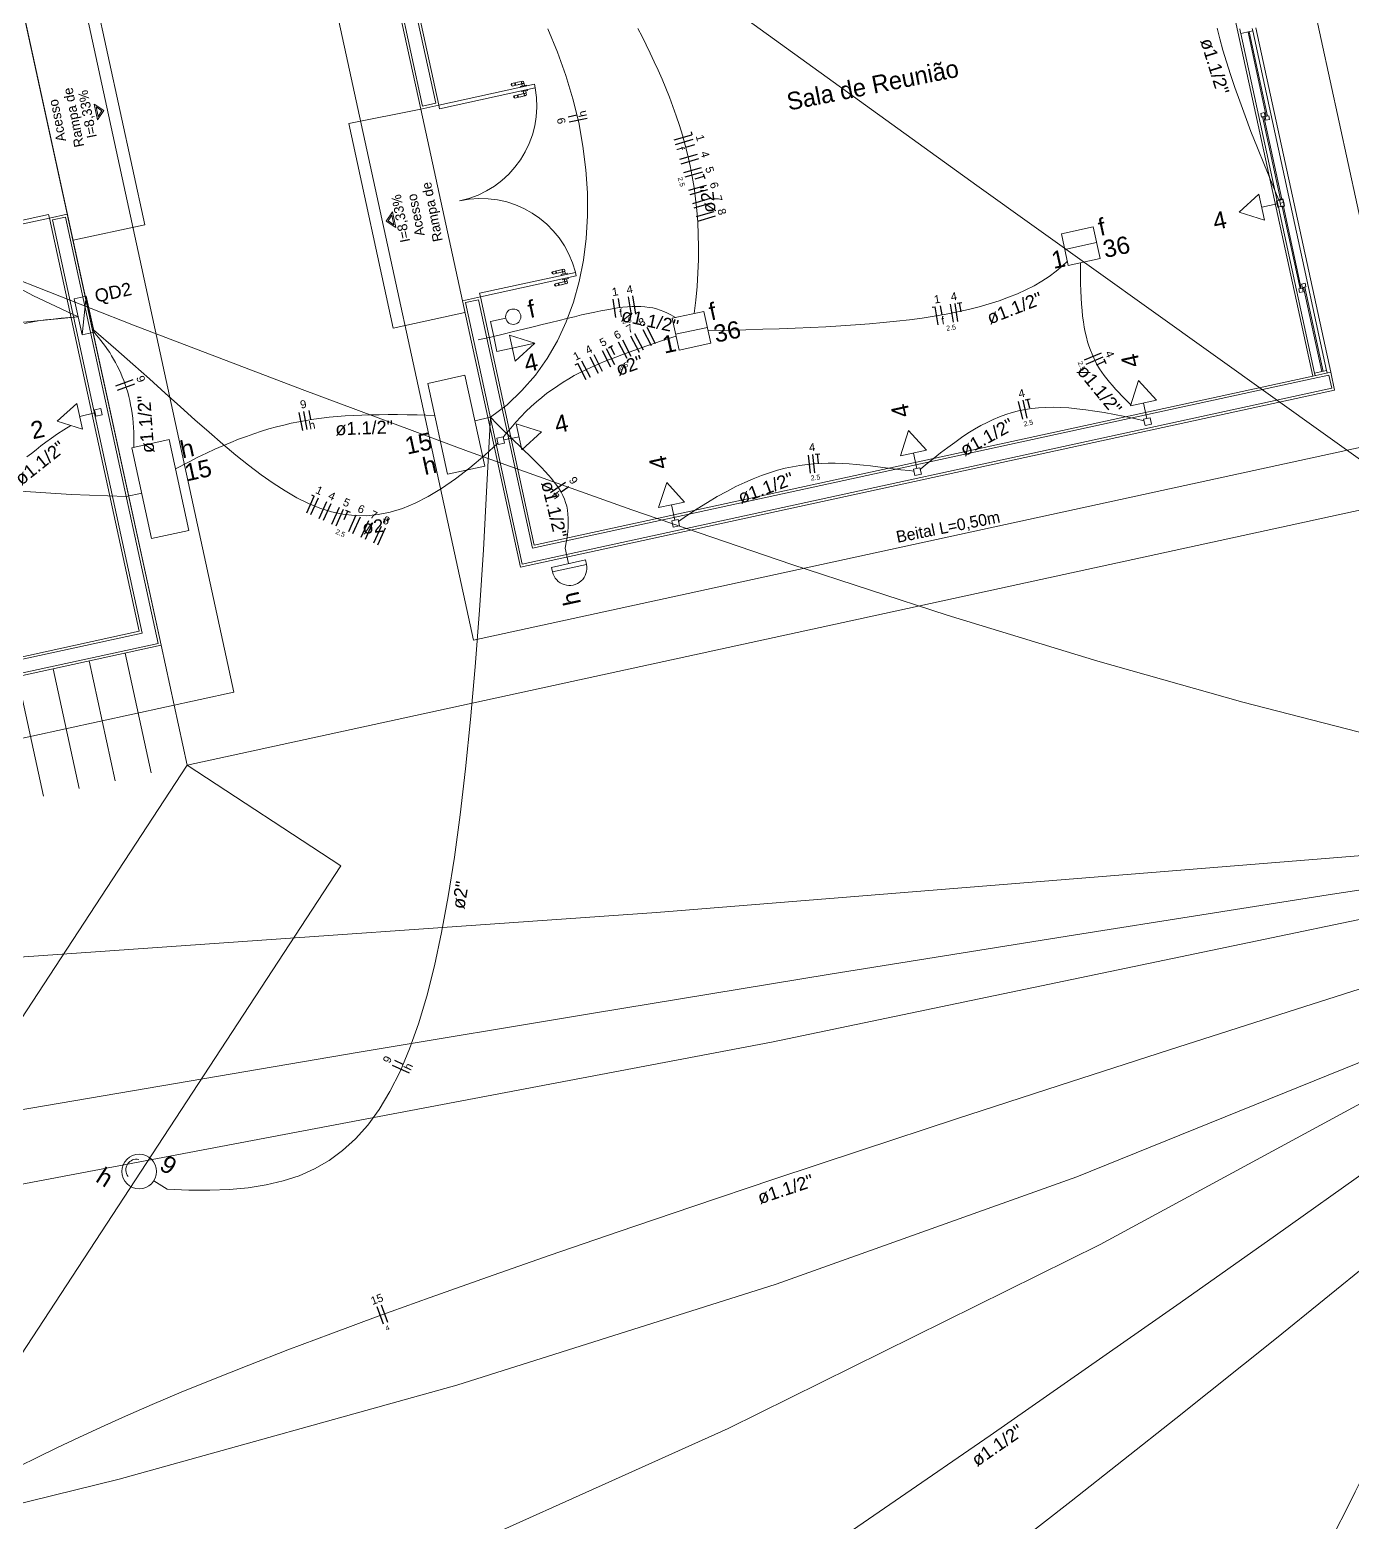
# Model space of a CAD drawing. Header units: millimetres. Extents: x -395 to 1008, y 9 to 692.
# Drawn here: x -38.91 to -28.12, y 34.3 to 46.47 of the extents above; entities that cross this region are included whole.
import ezdxf

# ---------------------------------------------------------------- set-up
doc = ezdxf.new("R2010")
doc.units = ezdxf.units.MM
doc.header["$LTSCALE"] = 0.1
doc.header["$MEASUREMENT"] = 0
for name, color, linetype, lineweight in [('.10 ultra fina', 240, 'Continuous', 5), ('.15', 150, 'Continuous', 15), ('.20', 130, 'Continuous', 5), ('.25', 70, 'Continuous', 5), ('.30', 50, 'Continuous', 5), ('.40 Interno parede', 27, 'Continuous', 5)]:
    doc.layers.add(name, color=color, linetype=linetype, lineweight=lineweight)
doc.styles.add('Arial', font='arial.ttf')
doc.styles.add('MicrosoftHimalaya', font='himalaya.ttf')

# ---------------------------------------------------------------- blocks, each defined once
blk = doc.blocks.new('eeetet')
at = {"layer": '.10 ultra fina', "color": 240, "lineweight": 5}
for p, q in [((665.533, 103.236), (661.613, 121.264)), ((653.991, 119.606), (657.911, 101.578)), ((652.037, 119.182), (655.957, 101.153)), ((655.362, 101.536), (651.655, 118.587)), ((657.481, 105.911), (656.652, 109.722)), ((657.496, 105.935), (656.676, 109.706)), ((663.538, 109.351), (664.149, 106.542)), ((657.163, 107.986), (657.604, 105.958)), ((657.187, 107.97), (657.628, 105.943)), ((654.805, 106.922), (655.23, 104.967)), ((654.257, 106.617), (654.605, 105.017)), ((664.76, 103.733), (664.149, 106.542)), ((664.164, 106.566), (664.169, 106.546)), ((664.173, 106.527), (664.169, 106.546)), ((664.173, 106.527), (664.271, 106.548)), ((664.381, 105.852), (664.232, 106.539)), ((664.391, 105.854), (664.241, 106.542)), ((664.271, 106.548), (664.266, 106.567)), ((664.271, 106.548), (664.873, 103.778)), ((664.296, 106.574), (664.907, 103.764)), ((664.775, 103.756), (664.173, 106.527)), ((658.409, 106.113), (657.628, 105.943)), ((657.634, 105.913), (658.416, 106.083)), ((658.223, 106.119), (658.301, 106.136)), ((658.223, 106.119), (658.227, 106.099)), ((658.227, 106.099), (658.305, 106.116)), ((658.247, 106.124), (658.251, 106.104)), ((658.252, 106.125), (658.256, 106.105)), ((658.272, 106.129), (658.301, 106.136)), ((658.276, 106.11), (658.305, 106.116)), ((658.295, 106.094), (658.343, 106.105)), ((658.296, 106.088), (658.295, 106.094)), ((658.301, 106.136), (658.305, 106.116)), ((658.302, 106.059), (658.304, 106.053)), ((658.304, 106.053), (658.352, 106.063)), ((658.305, 106.116), (658.325, 106.12)), ((658.305, 106.116), (658.309, 106.097)), ((658.322, 106.037), (658.318, 106.056)), ((658.325, 106.12), (658.329, 106.102)), ((658.342, 106.042), (658.338, 106.06)), ((658.345, 106.099), (658.343, 106.105)), ((658.351, 106.069), (658.352, 106.063)), ((658.416, 106.083), (658.409, 106.113)), ((654.844, 105.823), (654.816, 105.95)), ((654.816, 105.95), (654.894, 105.9)), ((654.832, 105.928), (654.879, 105.897)), ((654.849, 105.85), (654.832, 105.928)), ((657.628, 105.943), (657.481, 105.911)), ((657.604, 105.958), (657.496, 105.935)), ((657.628, 105.943), (657.634, 105.913)), ((658.244, 106.02), (658.322, 106.037)), ((658.248, 106.001), (658.244, 106.02)), ((658.248, 106.001), (658.327, 106.018)), ((658.273, 106.006), (658.269, 106.026)), ((658.278, 106.007), (658.273, 106.027)), ((658.293, 106.031), (658.322, 106.037)), ((658.297, 106.011), (658.327, 106.018)), ((658.322, 106.037), (658.342, 106.042)), ((658.327, 106.018), (658.322, 106.037)), ((654.894, 105.9), (654.844, 105.823)), ((654.879, 105.897), (654.849, 105.85)), ((657.481, 105.911), (656.893, 105.792)), ((657.481, 105.911), (657.821, 104.347)), ((664.335, 105.876), (664.364, 105.882)), ((664.341, 105.846), (664.335, 105.876)), ((664.371, 105.853), (664.341, 105.846)), ((664.351, 105.849), (664.498, 105.174)), ((664.361, 105.851), (664.508, 105.176)), ((664.364, 105.882), (664.371, 105.853)), ((664.401, 105.856), (664.371, 105.849)), ((664.371, 105.849), (664.378, 105.82)), ((664.378, 105.82), (664.407, 105.826)), ((664.407, 105.826), (664.401, 105.856)), ((656.893, 105.792), (657.256, 104.122)), ((657.25, 105.072), (657.2, 104.995)), ((657.278, 104.945), (657.25, 105.072)), ((664.517, 105.178), (664.488, 105.172)), ((664.488, 105.172), (664.494, 105.142)), ((664.494, 105.142), (664.524, 105.149)), ((664.494, 105.142), (664.524, 105.149)), ((664.501, 105.113), (664.494, 105.142)), ((664.53, 105.119), (664.501, 105.113)), ((664.656, 104.446), (664.511, 105.115)), ((664.524, 105.149), (664.517, 105.178)), ((664.666, 104.448), (664.52, 105.117)), ((664.524, 105.149), (664.53, 105.119)), ((654.444, 105.051), (653.663, 104.881)), ((653.669, 104.852), (654.451, 105.022)), ((654.451, 105.022), (654.444, 105.051)), ((654.597, 105.053), (654.451, 105.022)), ((654.451, 105.022), (655.184, 101.65)), ((654.582, 105.03), (654.475, 105.006)), ((654.475, 105.006), (655.208, 101.635)), ((655.338, 101.551), (654.582, 105.03)), ((655.362, 101.536), (654.597, 105.053)), ((655.23, 104.967), (654.644, 104.84)), ((657.2, 104.995), (657.278, 104.945)), ((657.245, 105.045), (657.214, 104.998)), ((657.214, 104.998), (657.262, 104.967)), ((657.262, 104.967), (657.245, 105.045)), ((658.556, 104.584), (658.635, 104.601)), ((658.556, 104.584), (658.561, 104.565)), ((658.581, 104.59), (658.585, 104.57)), ((658.586, 104.591), (658.59, 104.571)), ((658.605, 104.595), (658.635, 104.601)), ((658.635, 104.601), (658.639, 104.582)), ((658.639, 104.582), (658.658, 104.586)), ((658.658, 104.586), (658.662, 104.568)), ((657.961, 104.408), (658.743, 104.578)), ((658.749, 104.549), (657.968, 104.379)), ((658.561, 104.565), (658.639, 104.582)), ((658.578, 104.486), (658.656, 104.503)), ((658.582, 104.467), (658.578, 104.486)), ((658.582, 104.467), (658.66, 104.484)), ((658.606, 104.472), (658.602, 104.492)), ((658.611, 104.473), (658.607, 104.493)), ((658.609, 104.576), (658.639, 104.582)), ((658.627, 104.497), (658.656, 104.503)), ((658.628, 104.56), (658.677, 104.571)), ((658.63, 104.554), (658.628, 104.56)), ((658.631, 104.477), (658.66, 104.484)), ((658.636, 104.524), (658.637, 104.519)), ((658.637, 104.519), (658.686, 104.529)), ((658.639, 104.582), (658.643, 104.563)), ((658.656, 104.503), (658.652, 104.522)), ((658.656, 104.503), (658.675, 104.507)), ((658.66, 104.484), (658.656, 104.503)), ((658.675, 104.507), (658.671, 104.526)), ((658.678, 104.564), (658.677, 104.571)), ((658.685, 104.535), (658.686, 104.529)), ((658.743, 104.578), (658.749, 104.549)), ((664.668, 104.483), (664.698, 104.49)), ((664.675, 104.454), (664.668, 104.483)), ((664.698, 104.49), (664.704, 104.46)), ((657.821, 104.347), (657.968, 104.379)), ((658.294, 102.173), (657.821, 104.347)), ((657.845, 104.332), (657.952, 104.355)), ((657.952, 104.355), (658.393, 102.328)), ((657.968, 104.379), (657.961, 104.408)), ((657.968, 104.379), (658.408, 102.352)), ((664.676, 104.45), (664.646, 104.444)), ((664.646, 104.444), (664.653, 104.414)), ((664.653, 104.414), (664.682, 104.421)), ((664.704, 104.46), (664.675, 104.454)), ((664.682, 104.421), (664.676, 104.45)), ((664.685, 104.456), (664.834, 103.769)), ((664.694, 104.458), (664.844, 103.771)), ((657.256, 104.122), (657.842, 104.25)), ((658.309, 102.197), (657.845, 104.332)), ((658.408, 102.352), (664.76, 103.733)), ((664.76, 103.733), (664.907, 103.764)), ((664.764, 103.713), (664.891, 103.741)), ((664.775, 103.756), (664.873, 103.778)), ((664.775, 103.756), (664.78, 103.737)), ((664.873, 103.778), (664.877, 103.758)), ((664.891, 103.741), (664.915, 103.633)), ((664.907, 103.764), (664.938, 103.618)), ((664.938, 103.618), (658.294, 102.173)), ((664.915, 103.633), (658.309, 102.197)), ((658.393, 102.328), (664.764, 103.713)), ((657.911, 101.578), (665.533, 103.236)), ((655.575, 100.558), (666.128, 102.853)), ((655.184, 101.65), (645.266, 99.494)), ((655.208, 101.635), (645.29, 99.479)), ((645.313, 99.371), (655.338, 101.551)), ((645.298, 99.347), (655.362, 101.536)), ((655.069, 101.472), (655.282, 100.495)), ((655.362, 101.536), (655.575, 100.558)), ((654.483, 101.344), (654.695, 100.367)), ((654.776, 101.408), (654.988, 100.431)), ((654.19, 101.281), (654.402, 100.304)), ((655.957, 101.153), (644.916, 98.752)), ((655.575, 100.558), (648.182, 89.264)), ((655.575, 100.558), (656.83, 99.738)), ((656.83, 99.738), (648.615, 87.187))]:
    blk.add_line(p, q, dxfattribs=at)
for centre in [(658.313, 106.128), (658.334, 106.03), (658.646, 104.594), (658.668, 104.496)]:
    blk.add_circle(centre, 0.01, dxfattribs=at)
for centre, radius, start, end in [((657.634, 105.939), 0.795, 281.8603, 10.4854), ((658.225, 106.109), 0.00749, 102.2675, 282.2675), ((658.246, 106.011), 0.00749, 102.2675, 282.2675), ((657.972, 104.386), 0.795, 14.0497, 102.6747), ((658.558, 104.575), 0.00749, 102.2675, 282.2675), ((658.58, 104.476), 0.00749, 102.2675, 282.2675), ((652.557, 100.834), 14, 270.1186, 0.4929), ((652.557, 100.834), 16.5, 270.1186, 0.4929)]:
    blk.add_arc(centre, radius, start, end, dxfattribs=at)
at = {"layer": '.10 ultra fina', "color": 240, "lineweight": 5, "line_spacing_factor": 0.9, "style": 'MicrosoftHimalaya'}
for s, insert, char_height, width, attachment_point, rotation in [('Sala de Reunião', (660.485, 105.896), 0.144, 1.74121, 7, 11.2657), ('Rampa de', (654.662, 106.097), 0.08, 0.60391, 9, 101.265), ('I=8,33%', (654.776, 106.074), 0.08, 0.52202, 9, 101.265), ('Acesso', (654.52, 105.997), 0.08, 0.43325, 9, 101.265), ('I=8,33%', (657.332, 105.223), 0.08, 0.52202, 9, 101.265), ('Acesso', (657.447, 105.226), 0.08, 0.43325, 9, 101.265), ('Rampa de', (657.588, 105.326), 0.08, 0.60391, 9, 101.265), ('Beital L=0,50m', (661.375, 102.354), 0.096, 1.10437, 7, 11.2657)]:
    blk.add_mtext(s, dxfattribs=dict(at, insert=insert, char_height=char_height, width=width, attachment_point=attachment_point, rotation=rotation))

msp = doc.modelspace()

# ---------------------------------------------------------------- linework, layer by layer
at = {"layer": '.15', "color": 150, "lineweight": 15}
for p, q in [((-29.04, 44.983), (-28.879, 45.129)), ((-28.879, 45.129), (-28.833, 44.917)), ((-28.856, 45.023), (-28.731, 45.05)), ((-28.737, 45.076), (-28.685, 45.087)), ((-28.726, 45.024), (-28.737, 45.076)), ((-28.685, 45.087), (-28.674, 45.035)), ((-28.833, 44.917), (-29.04, 44.983)), ((-28.674, 45.035), (-28.726, 45.024)), ((-30.491, 44.807), (-30.232, 44.863)), ((-30.491, 44.807), (-30.435, 44.548)), ((-30.232, 44.863), (-30.176, 44.604)), ((-30.463, 44.678), (-30.204, 44.734)), ((-30.435, 44.548), (-30.176, 44.604)), ((-38.449, 44.297), (-38.547, 44.275)), ((-38.547, 44.275), (-38.483, 43.981)), ((-38.449, 44.297), (-38.483, 43.981)), ((-38.449, 44.297), (-38.385, 44.003)), ((-35.025, 44.117), (-35.15, 44.09)), ((-35.123, 43.968), (-35.15, 44.09)), ((-33.667, 44.117), (-33.408, 44.173)), ((-33.667, 44.117), (-33.61, 43.858)), ((-33.408, 44.173), (-33.351, 43.914)), ((-38.385, 44.003), (-38.483, 43.981)), ((-35.123, 43.968), (-35.249, 43.94)), ((-35.123, 43.968), (-35.097, 43.846)), ((-34.789, 43.913), (-34.995, 43.979)), ((-34.995, 43.979), (-34.949, 43.767)), ((-33.639, 43.987), (-33.38, 44.043)), ((-34.972, 43.873), (-35.097, 43.846)), ((-34.789, 43.913), (-34.972, 43.873)), ((-34.949, 43.767), (-34.789, 43.913)), ((-33.61, 43.858), (-33.351, 43.914)), ((-35.662, 43.586), (-35.358, 43.652)), ((-35.196, 42.911), (-35.358, 43.652)), ((-29.927, 43.402), (-29.861, 43.609)), ((-29.861, 43.609), (-29.715, 43.448)), ((-35.501, 42.845), (-35.662, 43.586)), ((-38.685, 43.278), (-38.525, 43.423)), ((-38.525, 43.423), (-38.479, 43.212)), ((-38.502, 43.317), (-38.377, 43.345)), ((-38.382, 43.371), (-38.33, 43.382)), ((-38.371, 43.319), (-38.382, 43.371)), ((-38.33, 43.382), (-38.319, 43.33)), ((-29.715, 43.448), (-29.927, 43.402)), ((-29.821, 43.425), (-29.794, 43.3)), ((-38.479, 43.212), (-38.685, 43.278)), ((-38.319, 43.33), (-38.371, 43.319)), ((-35.277, 43.281), (-35.151, 43.309)), ((-34.939, 43.257), (-34.733, 43.191)), ((-34.893, 43.045), (-34.939, 43.257)), ((-29.82, 43.295), (-29.768, 43.306)), ((-29.808, 43.243), (-29.82, 43.295)), ((-29.757, 43.254), (-29.808, 43.243)), ((-29.768, 43.306), (-29.757, 43.254)), ((-37.773, 43.127), (-38.077, 43.061)), ((-37.773, 43.127), (-37.612, 42.386)), ((-35.099, 43.138), (-35.047, 43.15)), ((-35.087, 43.087), (-35.099, 43.138)), ((-35.047, 43.15), (-35.036, 43.098)), ((-34.916, 43.151), (-35.041, 43.124)), ((-34.733, 43.191), (-34.893, 43.045)), ((-31.804, 42.994), (-31.738, 43.201)), ((-31.738, 43.201), (-31.592, 43.04)), ((-38.077, 43.061), (-37.916, 42.319)), ((-35.036, 43.098), (-35.087, 43.087)), ((-31.592, 43.04), (-31.804, 42.994)), ((-31.698, 43.017), (-31.671, 42.892)), ((-35.501, 42.845), (-35.196, 42.911)), ((-31.697, 42.887), (-31.645, 42.898)), ((-31.686, 42.835), (-31.697, 42.887)), ((-31.645, 42.898), (-31.634, 42.846)), ((-33.778, 42.572), (-33.712, 42.778)), ((-33.712, 42.778), (-33.567, 42.618)), ((-31.634, 42.846), (-31.686, 42.835)), ((-37.996, 42.69), (-38.122, 42.663)), ((-33.567, 42.618), (-33.778, 42.572)), ((-33.673, 42.595), (-33.645, 42.47)), ((-37.612, 42.386), (-37.916, 42.319)), ((-33.671, 42.465), (-33.619, 42.476)), ((-33.66, 42.413), (-33.671, 42.465)), ((-33.608, 42.424), (-33.66, 42.413)), ((-33.619, 42.476), (-33.608, 42.424)), ((-34.375, 42.146), (-34.651, 42.085)), ((-34.513, 42.116), (-34.54, 42.241)), ((-34.375, 42.146), (-34.367, 42.108)), ((-34.651, 42.085), (-34.643, 42.048)), ((-34.367, 42.108), (-34.643, 42.048)), ((-34.367, 42.108), (-34.643, 42.048)), ((-37.897, 37.081), (-37.788, 37.012))]:
    msp.add_line(p, q, dxfattribs=at)
for centre, radius in [((-34.964, 44.13), 0.0625), ((-38.016, 37.156), 0.141)]:
    msp.add_circle(centre, radius, dxfattribs=at)
for centre, radius, start, end in [((-34.505, 42.078), 0.141, 192.2674, 12.2676), ((-38.037, 37.169), 0.0881, 78.0662, 217.4364)]:
    msp.add_arc(centre, radius, start, end, dxfattribs=at)
at = {"layer": '.20', "color": 130, "lineweight": 20}
for points in [[(-90.162, 91.695), (-88.231, 89.862), (-86.119, 87.913), (-83.803, 85.832), (-81.257, 83.604), (-78.458, 81.216), (-75.381, 78.651), (-72.002, 75.895), (-68.297, 72.934), (-64.241, 69.752), (-59.81, 66.335), (-54.98, 62.668), (-49.726, 58.736), (-44.025, 54.524), (-37.852, 50.017), (-31.182, 45.201), (-23.992, 40.061)], [(-27.879, 40.695), (-29.01, 40.985), (-30.193, 41.319), (-31.422, 41.695), (-32.692, 42.108), (-33.997, 42.554), (-35.33, 43.031), (-36.687, 43.535), (-38.062, 44.061), (-39.448, 44.606), (-40.839, 45.167), (-42.231, 45.739), (-43.618, 46.32), (-44.992, 46.904), (-46.35, 47.489), (-47.684, 48.072), (-48.99, 48.647), (-50.261, 49.212), (-51.492, 49.762), (-52.676, 50.295), (-53.809, 50.807), (-54.883, 51.293), (-55.895, 51.75)], [(-35.151, 43.309), (-35.015, 43.412), (-34.893, 43.527), (-34.783, 43.653), (-34.686, 43.789), (-34.602, 43.934), (-34.531, 44.088), (-34.472, 44.249), (-34.425, 44.417), (-34.39, 44.59), (-34.368, 44.769), (-34.357, 44.953), (-34.358, 45.14), (-34.371, 45.329), (-34.395, 45.521), (-34.43, 45.713), (-34.477, 45.906), (-34.534, 46.098), (-34.602, 46.289), (-34.681, 46.478)], [(-33.947, 46.482), (-33.913, 46.415), (-33.88, 46.348), (-33.846, 46.279), (-33.814, 46.21), (-33.781, 46.14), (-33.75, 46.068), (-33.719, 45.995), (-33.69, 45.922), (-33.661, 45.846), (-33.634, 45.769), (-33.608, 45.691), (-33.584, 45.611), (-33.561, 45.529), (-33.54, 45.446), (-33.521, 45.36), (-33.504, 45.273), (-33.489, 45.183), (-33.476, 45.091), (-33.466, 44.997), (-33.458, 44.9), (-33.454, 44.801), (-33.452, 44.699), (-33.453, 44.595), (-33.457, 44.488), (-33.464, 44.377), (-33.475, 44.264), (-33.488, 44.155)], [(-29.221, 46.483), (-29.199, 46.396), (-29.173, 46.305), (-29.144, 46.209), (-29.112, 46.107), (-29.076, 46), (-29.036, 45.887), (-28.992, 45.768), (-28.944, 45.641), (-28.892, 45.507), (-28.834, 45.365), (-28.772, 45.215), (-28.716, 45.081)], [(-33.374, 44.018), (-33.204, 44.021), (-33.065, 44.024), (-32.928, 44.028), (-32.794, 44.032), (-32.664, 44.037), (-32.536, 44.042), (-32.412, 44.048), (-32.29, 44.055), (-32.172, 44.063), (-32.057, 44.072), (-31.945, 44.082), (-31.836, 44.093), (-31.73, 44.105), (-31.628, 44.119), (-31.528, 44.134), (-31.432, 44.151), (-31.339, 44.169), (-31.25, 44.189), (-31.163, 44.211), (-31.08, 44.234), (-31, 44.26), (-30.923, 44.288), (-30.85, 44.317), (-30.78, 44.349), (-30.714, 44.383), (-30.65, 44.42), (-30.591, 44.459), (-30.534, 44.5), (-30.481, 44.545), (-30.442, 44.582)], [(-30.336, 44.57), (-30.336, 44.465), (-30.335, 44.402), (-30.333, 44.342), (-30.331, 44.285), (-30.327, 44.232), (-30.323, 44.181), (-30.318, 44.133), (-30.311, 44.087), (-30.304, 44.044), (-30.296, 44.003), (-30.287, 43.964), (-30.277, 43.926), (-30.266, 43.891), (-30.254, 43.857), (-30.241, 43.824), (-30.227, 43.793), (-30.212, 43.763), (-30.196, 43.733), (-30.179, 43.705), (-30.16, 43.677), (-30.141, 43.649), (-30.12, 43.622), (-30.098, 43.595), (-30.075, 43.568), (-30.05, 43.54), (-30.025, 43.513), (-29.998, 43.484), (-29.97, 43.456), (-29.94, 43.426), (-29.924, 43.41)], [(-38.515, 44.128), (-38.878, 44.3), (-39.222, 44.483)], [(-35.124, 43.969), (-35.047, 43.988), (-34.961, 44.008), (-34.88, 44.028), (-34.802, 44.047), (-34.728, 44.065), (-34.657, 44.083), (-34.59, 44.1), (-34.526, 44.115), (-34.465, 44.13), (-34.407, 44.144), (-34.352, 44.156), (-34.299, 44.168), (-34.249, 44.178), (-34.201, 44.187), (-34.156, 44.195), (-34.113, 44.202), (-34.071, 44.207), (-34.032, 44.211), (-33.994, 44.213), (-33.958, 44.214), (-33.923, 44.213), (-33.889, 44.211), (-33.856, 44.206), (-33.825, 44.201), (-33.794, 44.193), (-33.764, 44.184), (-33.735, 44.172), (-33.706, 44.159), (-33.677, 44.144), (-33.641, 44.122)], [(-39.547, 44.027), (-38.515, 44.128)], [(-38.515, 44.128), (-38.586, 44.124), (-38.654, 44.118), (-38.719, 44.111), (-38.781, 44.104), (-38.84, 44.095), (-38.897, 44.085), (-38.951, 44.074)], [(-38.39, 44.022), (-38.208, 43.866), (-38.068, 43.742), (-37.933, 43.622), (-37.804, 43.506), (-37.68, 43.395), (-37.561, 43.288), (-37.446, 43.187), (-37.335, 43.091), (-37.228, 43.001), (-37.124, 42.918), (-37.022, 42.841), (-36.923, 42.771), (-36.826, 42.708), (-36.73, 42.653), (-36.635, 42.606), (-36.541, 42.568), (-36.448, 42.539), (-36.354, 42.518), (-36.259, 42.507), (-36.164, 42.506), (-36.067, 42.516), (-35.969, 42.535), (-35.868, 42.566), (-35.765, 42.608), (-35.658, 42.662), (-35.549, 42.728), (-35.435, 42.806), (-35.317, 42.897), (-35.195, 43.001), (-35.09, 43.097)], [(-38.385, 44.003), (-38.368, 43.983), (-38.348, 43.96), (-38.329, 43.937), (-38.31, 43.912), (-38.292, 43.888), (-38.275, 43.863), (-38.257, 43.837), (-38.241, 43.81), (-38.225, 43.784), (-38.209, 43.756), (-38.195, 43.728), (-38.18, 43.699), (-38.167, 43.67), (-38.154, 43.639), (-38.142, 43.609), (-38.131, 43.577), (-38.12, 43.545), (-38.11, 43.513), (-38.101, 43.48), (-38.093, 43.446), (-38.086, 43.411), (-38.079, 43.375), (-38.073, 43.339), (-38.069, 43.303), (-38.065, 43.265), (-38.062, 43.227), (-38.06, 43.188), (-38.059, 43.149), (-38.06, 43.108), (-38.061, 43.064)], [(-35.046, 43.145), (-35.026, 43.171), (-34.985, 43.221), (-34.944, 43.269), (-34.902, 43.314), (-34.86, 43.357), (-34.818, 43.397), (-34.775, 43.435), (-34.732, 43.471), (-34.689, 43.505), (-34.645, 43.537), (-34.601, 43.567), (-34.557, 43.596), (-34.511, 43.623), (-34.466, 43.649), (-34.419, 43.674), (-34.373, 43.697), (-34.325, 43.719), (-34.277, 43.741), (-34.228, 43.762), (-34.179, 43.782), (-34.128, 43.801), (-34.077, 43.82), (-34.025, 43.839), (-33.973, 43.857), (-33.919, 43.876), (-33.865, 43.894), (-33.809, 43.913), (-33.753, 43.932), (-33.696, 43.951), (-33.635, 43.971)], [(-29.817, 43.281), (-29.883, 43.296), (-29.973, 43.315), (-30.059, 43.332), (-30.141, 43.347), (-30.219, 43.36), (-30.293, 43.371), (-30.364, 43.379), (-30.431, 43.386), (-30.496, 43.389), (-30.559, 43.391), (-30.619, 43.39), (-30.677, 43.387), (-30.733, 43.381), (-30.788, 43.373), (-30.841, 43.362), (-30.894, 43.348), (-30.945, 43.332), (-30.996, 43.314), (-31.047, 43.292), (-31.098, 43.268), (-31.149, 43.241), (-31.201, 43.211), (-31.254, 43.179), (-31.307, 43.143), (-31.362, 43.104), (-31.418, 43.063), (-31.477, 43.018), (-31.537, 42.971), (-31.6, 42.92), (-31.642, 42.885)], [(-38.932, 42.986), (-38.896, 43.014), (-38.858, 43.044), (-38.819, 43.075), (-38.777, 43.107), (-38.732, 43.14), (-38.684, 43.173), (-38.632, 43.206), (-38.573, 43.242)], [(-37.788, 37.012), (-37.611, 37.005), (-37.441, 37.004), (-37.28, 37.01), (-37.126, 37.024), (-36.98, 37.047), (-36.842, 37.079), (-36.71, 37.122), (-36.585, 37.177), (-36.467, 37.245), (-36.356, 37.327), (-36.25, 37.423), (-36.151, 37.534), (-36.058, 37.663), (-35.97, 37.808), (-35.887, 37.973), (-35.81, 38.156), (-35.738, 38.36), (-35.67, 38.586), (-35.607, 38.834), (-35.549, 39.105), (-35.494, 39.4), (-35.443, 39.721), (-35.396, 40.067), (-35.353, 40.441), (-35.312, 40.843), (-35.275, 41.274), (-35.24, 41.736), (-35.208, 42.228), (-35.179, 42.752), (-35.151, 43.309)], [(-37.721, 42.889), (-37.608, 42.947), (-37.537, 42.983), (-37.468, 43.016), (-37.4, 43.048), (-37.334, 43.077), (-37.269, 43.104), (-37.205, 43.13), (-37.142, 43.153), (-37.08, 43.175), (-37.019, 43.195), (-36.958, 43.214), (-36.897, 43.231), (-36.836, 43.246), (-36.776, 43.26), (-36.715, 43.272), (-36.653, 43.283), (-36.592, 43.293), (-36.529, 43.301), (-36.466, 43.309), (-36.402, 43.315), (-36.336, 43.32), (-36.269, 43.324), (-36.2, 43.327), (-36.13, 43.329), (-36.058, 43.33), (-35.984, 43.331), (-35.908, 43.331), (-35.829, 43.33), (-35.748, 43.329), (-35.605, 43.325)], [(-35.151, 43.309), (-35.099, 43.256), (-35.049, 43.207), (-35.001, 43.16), (-34.956, 43.116), (-34.913, 43.075), (-34.873, 43.036), (-34.834, 42.999), (-34.799, 42.964), (-34.765, 42.931), (-34.733, 42.899), (-34.704, 42.868), (-34.677, 42.838), (-34.652, 42.81), (-34.629, 42.781), (-34.609, 42.754), (-34.59, 42.726), (-34.574, 42.698), (-34.559, 42.67), (-34.547, 42.642), (-34.537, 42.613), (-34.528, 42.583), (-34.522, 42.552), (-34.518, 42.52), (-34.515, 42.486), (-34.515, 42.451), (-34.516, 42.414), (-34.519, 42.374), (-34.524, 42.332), (-34.531, 42.288), (-34.54, 42.241)], [(-31.693, 42.869), (-31.733, 42.874), (-31.8, 42.881), (-31.864, 42.889), (-31.927, 42.897), (-31.988, 42.905), (-32.048, 42.912), (-32.107, 42.918), (-32.165, 42.924), (-32.223, 42.929), (-32.28, 42.932), (-32.337, 42.934), (-32.394, 42.935), (-32.451, 42.933), (-32.508, 42.93), (-32.566, 42.925), (-32.625, 42.917), (-32.685, 42.906), (-32.746, 42.893), (-32.808, 42.877), (-32.872, 42.857), (-32.937, 42.834), (-33.005, 42.808), (-33.074, 42.778), (-33.147, 42.744), (-33.221, 42.705), (-33.299, 42.663), (-33.379, 42.615), (-33.462, 42.563), (-33.549, 42.506), (-33.616, 42.46)], [(-38.122, 42.663), (-38.572, 42.678), (-38.985, 42.706)], [(-90.929, 38.518), (-85.632, 38.039), (-79.856, 37.731), (-73.578, 37.59), (-66.772, 37.612), (-59.416, 37.794), (-51.484, 38.134), (-42.952, 38.627), (-33.796, 39.27), (-23.992, 40.061)], [(-90.412, 32.78), (-85.747, 32.507), (-80.697, 32.43), (-75.242, 32.558), (-69.361, 32.902), (-63.034, 33.472), (-56.24, 34.277), (-48.96, 35.329), (-41.172, 36.636), (-32.856, 38.21), (-23.992, 40.061)], [(-88.83, 29.854), (-84.651, 29.816), (-80.534, 29.838), (-76.485, 29.92), (-72.51, 30.061), (-68.615, 30.261), (-64.806, 30.52), (-61.089, 30.836), (-57.471, 31.211), (-53.958, 31.642), (-50.556, 32.131), (-47.271, 32.676), (-44.109, 33.277), (-41.077, 33.934), (-38.18, 34.646), (-35.425, 35.414), (-32.818, 36.236), (-30.365, 37.112), (-28.072, 38.041), (-25.946, 39.025), (-23.992, 40.061)], [(-23.992, 40.061), (-26.188, 39.736), (-28.315, 39.412), (-30.377, 39.088), (-32.379, 38.766), (-34.326, 38.446), (-36.222, 38.129), (-38.071, 37.815), (-39.878, 37.506), (-41.648, 37.202), (-43.385, 36.904), (-45.094, 36.613), (-46.779, 36.328), (-48.445, 36.052), (-50.096, 35.784), (-51.736, 35.526), (-53.372, 35.278), (-55.006, 35.041), (-56.643, 34.815)], [(-56.333, 27.858), (-53.546, 28.372), (-50.731, 28.978), (-47.888, 29.687), (-45.016, 30.505), (-42.113, 31.443), (-39.178, 32.508), (-36.211, 33.711), (-33.21, 35.058), (-30.174, 36.56), (-27.102, 38.225), (-23.992, 40.061)], [(-32.624, 33.937), (-31.848, 34.468), (-31.073, 35.003), (-30.298, 35.542), (-29.522, 36.085), (-28.744, 36.634), (-27.964, 37.189), (-27.18, 37.749), (-26.392, 38.317), (-25.598, 38.891), (-24.799, 39.472), (-23.992, 40.061)], [(-23.992, 40.061), (-24.213, 39.787), (-24.524, 39.453), (-24.92, 39.063), (-25.395, 38.621), (-25.942, 38.132), (-26.556, 37.6), (-27.23, 37.031), (-27.959, 36.428), (-28.736, 35.797), (-29.556, 35.142), (-30.411, 34.467), (-31.297, 33.777)], [(-38.999, 34.748), (-38.844, 34.825), (-38.682, 34.904), (-38.51, 34.986), (-38.326, 35.071), (-38.128, 35.16), (-37.911, 35.255), (-37.673, 35.355), (-37.411, 35.462), (-37.122, 35.576), (-36.804, 35.7), (-36.452, 35.832), (-36.066, 35.975), (-35.641, 36.129), (-35.175, 36.294), (-34.664, 36.473), (-34.107, 36.665), (-33.499, 36.871), (-32.838, 37.093), (-32.122, 37.33), (-31.347, 37.585), (-30.51, 37.858), (-29.609, 38.149), (-28.64, 38.46), (-27.601, 38.791)]]:
    msp.add_lwpolyline(points, dxfattribs=at)
at = {"layer": '.25', "color": 70, "lineweight": 25}
for p, q in [((-34.444, 45.775), (-34.517, 45.759)), ((-34.361, 45.747), (-34.507, 45.716)), ((-33.65, 45.572), (-33.506, 45.614)), ((-33.64, 45.536), (-33.496, 45.578)), ((-33.555, 45.514), (-33.483, 45.535)), ((-33.513, 45.638), (-33.506, 45.614)), ((-33.604, 45.414), (-33.46, 45.456)), ((-33.594, 45.378), (-33.45, 45.42)), ((-33.573, 45.306), (-33.429, 45.348)), ((-33.562, 45.27), (-33.418, 45.312)), ((-33.413, 45.295), (-33.402, 45.257)), ((-33.531, 45.162), (-33.387, 45.204)), ((-33.48, 45.255), (-33.408, 45.276)), ((-33.52, 45.126), (-33.376, 45.168)), ((-33.499, 45.054), (-33.355, 45.096)), ((-33.489, 45.018), (-33.345, 45.06)), ((-33.468, 44.946), (-33.324, 44.988)), ((-33.457, 44.91), (-33.313, 44.952)), ((-34.126, 44.124), (-34.149, 44.272)), ((-34.093, 44.205), (-34.105, 44.279)), ((-34, 44.145), (-34.024, 44.293)), ((-33.963, 44.151), (-33.987, 44.299)), ((-31.547, 44.207), (-31.522, 44.211)), ((-31.498, 44.063), (-31.522, 44.211)), ((-31.465, 44.144), (-31.478, 44.218)), ((-31.372, 44.084), (-31.396, 44.232)), ((-31.335, 44.09), (-31.359, 44.238)), ((-31.342, 44.24), (-31.303, 44.247)), ((-31.31, 44.17), (-31.322, 44.244)), ((-33.935, 43.839), (-34.004, 43.972)), ((-33.902, 43.856), (-33.971, 43.99)), ((-33.835, 43.891), (-33.904, 44.024)), ((-33.802, 43.908), (-33.871, 44.041)), ((-34.168, 43.719), (-34.237, 43.852)), ((-34.135, 43.736), (-34.204, 43.869)), ((-34.188, 43.877), (-34.153, 43.896)), ((-34.136, 43.82), (-34.171, 43.886)), ((-34.035, 43.788), (-34.104, 43.921)), ((-34.002, 43.805), (-34.071, 43.938)), ((-30.303, 43.778), (-30.165, 43.836)), ((-34.459, 43.737), (-34.437, 43.749)), ((-34.368, 43.616), (-34.437, 43.749)), ((-34.335, 43.633), (-34.404, 43.766)), ((-34.268, 43.667), (-34.337, 43.8)), ((-34.235, 43.684), (-34.304, 43.818)), ((-30.289, 43.743), (-30.15, 43.802)), ((-30.205, 43.738), (-30.136, 43.767)), ((-30.144, 43.786), (-30.128, 43.749)), ((-38.206, 43.565), (-38.065, 43.618)), ((-38.192, 43.53), (-38.052, 43.583)), ((-36.682, 43.202), (-36.71, 43.349)), ((-36.645, 43.209), (-36.674, 43.356)), ((-36.615, 43.291), (-36.63, 43.365)), ((-30.806, 43.293), (-30.84, 43.439)), ((-30.77, 43.301), (-30.803, 43.448)), ((-30.786, 43.451), (-30.747, 43.46)), ((-30.75, 43.383), (-30.767, 43.456)), ((-32.539, 42.852), (-32.556, 43.001)), ((-32.502, 42.857), (-32.519, 43.006)), ((-32.501, 43.008), (-32.462, 43.012)), ((-32.473, 42.935), (-32.482, 43.01)), ((-34.659, 42.695), (-34.537, 42.781)), ((-34.572, 42.702), (-34.511, 42.745)), ((-36.649, 42.53), (-36.588, 42.667)), ((-36.615, 42.515), (-36.553, 42.652)), ((-36.61, 42.677), (-36.588, 42.667)), ((-36.547, 42.484), (-36.485, 42.621)), ((-36.512, 42.469), (-36.451, 42.606)), ((-36.444, 42.438), (-36.382, 42.575)), ((-36.41, 42.423), (-36.348, 42.56)), ((-36.345, 42.476), (-36.314, 42.544)), ((-36.332, 42.552), (-36.296, 42.536)), ((-36.307, 42.377), (-36.246, 42.513)), ((-36.273, 42.361), (-36.211, 42.498)), ((-36.205, 42.33), (-36.143, 42.467)), ((-36.17, 42.315), (-36.109, 42.452)), ((-36.102, 42.284), (-36.04, 42.421)), ((-36.068, 42.269), (-36.006, 42.406)), ((-35.811, 37.958), (-35.948, 38.021)), ((-35.861, 38.03), (-35.929, 38.062)), ((-36.023, 35.911), (-36.074, 36.052)), ((-35.987, 35.924), (-36.039, 36.065))]:
    msp.add_line(p, q, dxfattribs=at)

# ---------------------------------------------------------------- block references
at = {"layer": '.30'}
msp.add_blockref('eeetet', (-693.2, -60.087), dxfattribs=at)

# ---------------------------------------------------------------- texts
at = {"layer": '.40 Interno parede', "color": 27, "line_spacing_factor": 0.9, "style": 'Arial'}
for s, insert, char_height, width, attachment_point, rotation in [('ø1.1/2"', (-29.292, 46.156), 0.1059, 0.92508, 8, 287.2414), ('h', (-34.367, 45.792), 0.0653, 0.10011, 8, 102.2677), ('9', (-34.539, 45.735), 0.0653, 0.10011, 8, 102.2677), ('1', (-33.469, 45.579), 0.0653, 0.10011, 8, 286.2387), ('f', (-33.631, 45.492), 0.0653, 0.05001, 8, 286.2387), ('4', (-33.43, 45.445), 0.0653, 0.10011, 8, 286.2387), ('5', (-33.393, 45.319), 0.0653, 0.10011, 8, 286.2387), ('2.5', (-33.612, 45.224), 0.0406, 0.15292, 8, 286.2387), ('ø2"', (-33.321, 45.096), 0.1059, 0.44137, 8, 96.7444), ('6', (-33.356, 45.193), 0.0653, 0.10011, 8, 286.2387), ('7', (-33.325, 45.085), 0.0653, 0.10011, 8, 286.2387), ('8', (-33.293, 44.977), 0.0653, 0.10011, 8, 286.2387), ('f', (-30.174, 44.788), 0.141, 0.10835, 7, 12.2675), ('4', (-29.185, 44.847), 0.141, 0.2169, 8, 12.2675), ('36', (-30.134, 44.606), 0.1412, 0.4338, 7, 12.2675), ('1', (-30.555, 44.519), 0.141, 0.2169, 7, 12.2675), ('QD2', (-38.36, 44.216), 0.1059, 0.59628, 7, 12.2675), ('1', (-34.128, 44.302), 0.0653, 0.10011, 8, 9.1744), ('4', (-34.009, 44.321), 0.0653, 0.10011, 8, 9.1744), ('4', (-31.364, 44.263), 0.0653, 0.10011, 8, 9.2718), ('ø1.1/2"', (-30.853, 44.149), 0.1059, 0.92508, 8, 21.4406), ('f', (-34.801, 44.124), 0.141, 0.10835, 8, 12.2675), ('f', (-34.081, 44.128), 0.0653, 0.05001, 8, 9.1744), ('f', (-33.35, 44.098), 0.141, 0.10835, 7, 12.2675), ('1', (-31.5, 44.241), 0.0653, 0.10011, 8, 9.2718), ('ø1.1/2"', (-33.86, 44.043), 0.1059, 0.92508, 8, 347.8546), ('2.5', (-34.035, 44.078), 0.0406, 0.15292, 8, 9.1744), ('8', (-33.899, 44.056), 0.0653, 0.10011, 8, 27.3019), ('36', (-33.31, 43.915), 0.1412, 0.4338, 7, 12.2675), ('f', (-31.453, 44.067), 0.0653, 0.05001, 8, 9.2718), ('5', (-34.216, 43.893), 0.0653, 0.10011, 8, 27.3019), ('6', (-34.099, 43.953), 0.0653, 0.10011, 8, 27.3019), ('7', (-33.999, 44.004), 0.0653, 0.10011, 8, 27.3019), ('1', (-33.731, 43.828), 0.141, 0.2169, 7, 12.2675), ('2.5', (-31.388, 44.02), 0.0406, 0.15292, 8, 9.2718), ('4', (-34.805, 43.687), 0.141, 0.2169, 8, 12.2675), ('1', (-34.432, 43.781), 0.0653, 0.10011, 8, 27.3019), ('4', (-34.333, 43.832), 0.0653, 0.10011, 8, 27.3019), ('4', (-30.126, 43.812), 0.0653, 0.10011, 8, 292.9481), ('ø2"', (-33.997, 43.68), 0.1059, 0.44137, 8, 19.8649), ('2.5', (-34.057, 43.708), 0.0406, 0.15292, 8, 27.3019), ('ø1.1/2"', (-30.223, 43.5), 0.1059, 0.92508, 8, 309.369), ('2.5', (-30.344, 43.72), 0.0406, 0.15292, 8, 292.9481), ('4', (-29.859, 43.785), 0.141, 0.2169, 8, 102.2677), ('9', (-38.034, 43.61), 0.0653, 0.10011, 8, 290.6906), ('ø1.1/2"', (-37.907, 43.256), 0.1059, 0.92508, 8, 94.2349), ('4', (-30.809, 43.473), 0.0653, 0.10011, 8, 12.9264), ('9', (-36.671, 43.383), 0.0653, 0.10011, 8, 10.8703), ('4', (-31.736, 43.376), 0.141, 0.2169, 8, 102.2677), ('2', (-38.831, 43.141), 0.141, 0.2169, 8, 12.2675), ('h', (-36.6, 43.214), 0.0653, 0.10011, 8, 10.8703), ('ø1.1/2"', (-36.178, 43.167), 0.1059, 0.92508, 8, 2.0468), ('4', (-34.557, 43.189), 0.141, 0.2169, 8, 12.2675), ('ø1.1/2"', (-31.073, 43.099), 0.1059, 0.92508, 8, 28.8661), ('2.5', (-30.756, 43.242), 0.0406, 0.15292, 8, 12.9264), ('ø1.1/2"', (-38.791, 42.894), 0.1059, 0.92508, 8, 38.5204), ('h', (-37.664, 42.973), 0.141, 0.2169, 7, 12.2675), ('15', (-35.615, 43.049), 0.1412, 0.4338, 9, 12.2675), ('h', (-35.579, 42.86), 0.141, 0.2169, 9, 12.2675), ('4', (-33.711, 42.954), 0.141, 0.2169, 8, 102.2677), ('4', (-32.522, 43.032), 0.0653, 0.10011, 8, 6.5846), ('15', (-37.628, 42.784), 0.1412, 0.4338, 7, 12.2675), ('ø1.1/2"', (-32.884, 42.681), 0.1059, 0.92508, 8, 20.3118), ('1', (-36.56, 42.683), 0.0653, 0.10011, 8, 335.7824), ('ø1.1/2"', (-34.685, 42.545), 0.1059, 0.92508, 8, 283.5229), ('9', (-34.5, 42.775), 0.0653, 0.10011, 8, 305.1807), ('2.5', (-32.495, 42.797), 0.0406, 0.15292, 8, 6.5846), ('4', (-36.457, 42.637), 0.0653, 0.10011, 8, 335.7824), ('5', (-36.338, 42.583), 0.0653, 0.10011, 8, 335.7824), ('h', (-34.636, 42.656), 0.0653, 0.10011, 8, 305.1807), ('6', (-36.218, 42.53), 0.0653, 0.10011, 8, 335.7824), ('7', (-36.115, 42.483), 0.0653, 0.10011, 8, 335.7824), ('8', (-36.013, 42.437), 0.0653, 0.10011, 8, 335.7824), ('2.5', (-36.383, 42.345), 0.0406, 0.15292, 8, 335.7824), ('ø2"', (-36.077, 42.366), 0.1059, 0.44137, 8, 6.6534), ('h', (-34.422, 41.844), 0.141, 0.2169, 8, 102.2677), ('ø2"', (-35.342, 39.402), 0.1059, 0.44137, 8, 80.2948), ('9', (-35.961, 38.056), 0.0653, 0.10011, 8, 65.3578), ('h', (-35.79, 37.998), 0.0653, 0.10011, 8, 65.3578), ('9', (-37.816, 37.148), 0.141, 0.2169, 8, 327.7495), ('h', (-38.334, 37.05), 0.141, 0.2169, 8, 327.7495), ('ø1.1/2"', (-32.725, 36.96), 0.1059, 0.92508, 8, 18.4555), ('15', (-36.065, 36.083), 0.0653, 0.20021, 8, 20.0597), ('4', (-35.984, 35.861), 0.0406, 0.06118, 8, 20.0597), ('ø1.1/2"', (-30.983, 34.877), 0.1059, 0.92508, 8, 34.7103)]:
    msp.add_mtext(s, dxfattribs=dict(at, insert=insert, char_height=char_height, width=width, attachment_point=attachment_point, rotation=rotation))

doc.saveas('drawing.dxf')
